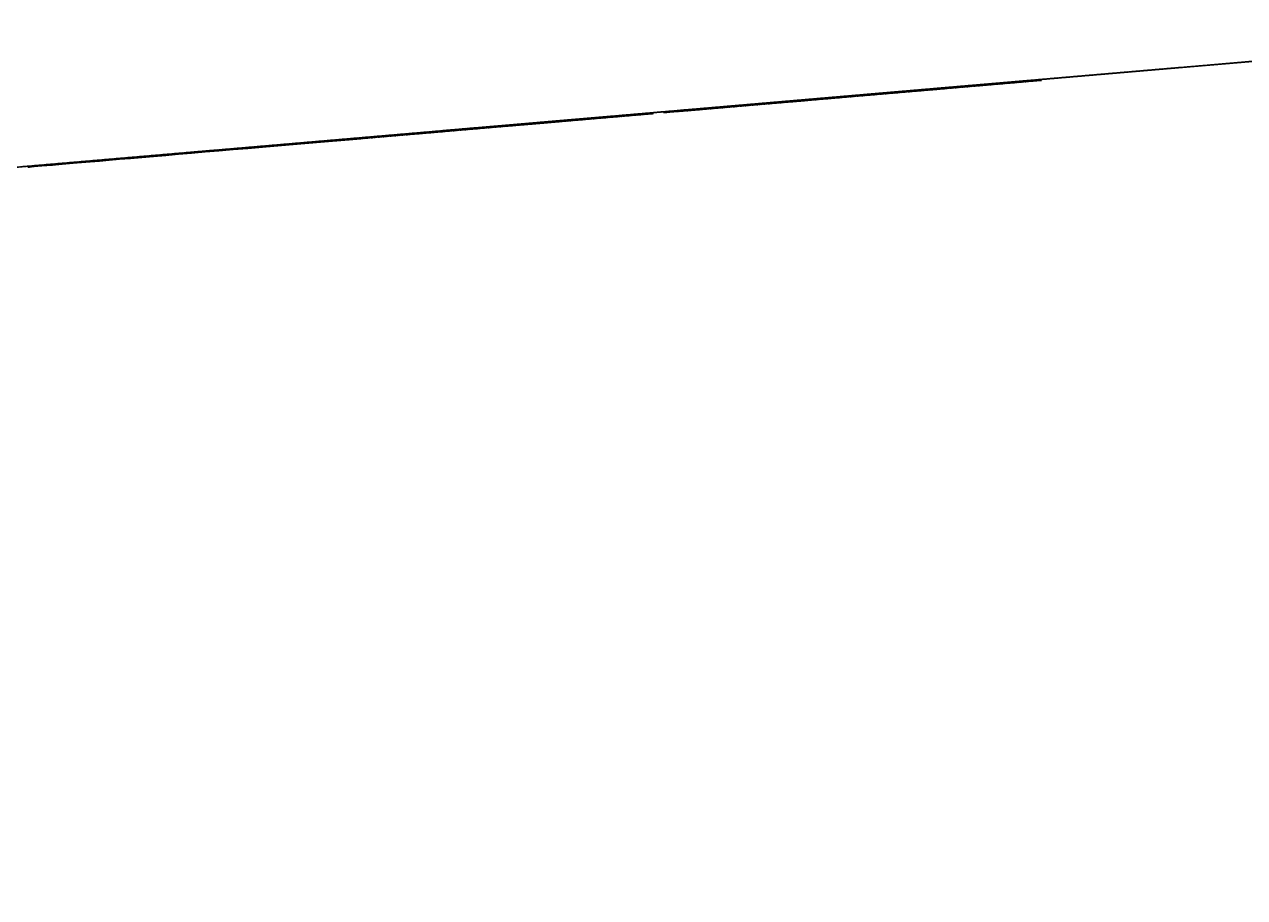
# Model space of a CAD drawing. Header units: millimetres. Extents: x 235072 to 246269, y 20126 to 21085.
# Drawn here: x 242846.6 to 242963.8, y 20721.9 to 20805.8 of the extents above; entities that cross this region are included whole.
import ezdxf

# ---------------------------------------------------------------- set-up
doc = ezdxf.new("R2010")
doc.units = ezdxf.units.MM
doc.header["$MEASUREMENT"] = 0
doc.linetypes.add('CENTER2', pattern=[1.125, 0.75, -0.125, 0.125, -0.125])
doc.linetypes.add('HIDDEN2', pattern=[0.1875, 0.125, -0.0625])
for name, color, linetype in [('Section 2-150-SL-B4-094', 14, 'Continuous'), ('Section 2-150-SL-B4-216', 85, 'Continuous'), ('Section 2-150-SL-B4-249', 85, 'Continuous'), ('Section 2-300-CEN-D3-231', 70, 'Continuous'), ('Section 2-300-FA-D4-234', 50, 'Continuous'), ('Section 2-50-PES-D1-029', 4, 'Continuous'), ('Section 2-A-FLOR', 192, 'Continuous'), ('Section 2-CENTER', 1, 'CENTER2'), ('Section 2-HIDDEN', 7, 'HIDDEN2'), ('Section 2-RE', 5, 'Continuous'), ('Section 2-S-BEAM', 12, 'Continuous')]:
    doc.layers.add(name, color=color, linetype=linetype)

# ---------------------------------------------------------------- blocks, each defined once
blk = doc.blocks.new('*U33')
at = {"layer": 'Section 2-S-BEAM', "color": 0, "linetype": 'ByBlock', "lineweight": -2}
for p, q in [((241325.04, 20661.88, 24789), (242875.04, 20794.59, 24789)), ((241678.32, 20692.13, 24986.4), (242875.04, 20794.59, 24986.4)), ((241742.09, 20697.59, 24798.6), (242875.04, 20794.59, 24798.6)), ((242814.27, 20789.38, 24996), (242875.04, 20794.59, 24996)), ((242875.04, 20794.59, 24986.4), (242875.04, 20794.59, 24798.6)), ((242875.04, 20794.59, 24798.6), (242875.04, 20794.59, 24789)), ((242875.04, 20794.59, 24996), (242875.04, 20794.59, 24986.4))]:
    blk.add_line(p, q, dxfattribs=at)
blk = doc.blocks.new('*U153')
at = {"layer": 'Section 2-300-CEN-D3-231', "color": 0, "linetype": 'ByBlock', "lineweight": -2}
blk.add_line((244213.01, 20909.14, 24502.44), (242828.21, 20790.58, 24502.44), dxfattribs=at)
at = {"layer": 'Section 2-HIDDEN'}
blk.add_line((241108.85, 20643.37, 24340.52), (244213.01, 20909.14, 24340.52), dxfattribs=at)
blk = doc.blocks.new('*U166')
at = {"layer": 'Section 2-HIDDEN'}
for p, q in [((241519.59, 20678.54, 24397.67), (243557.2, 20852.99, 24397.67)), ((243557.2, 20852.99, 24288.13), (241519.59, 20678.54, 24288.13))]:
    blk.add_line(p, q, dxfattribs=at)
blk = doc.blocks.new('*U201')
at = {"layer": 'Section 2-CENTER'}
blk.add_line((242862.39, 20793.5, 24235.74), (242051.6, 20724.09, 24235.74), dxfattribs=at)
at = {"layer": 'Section 2-HIDDEN'}
for p, q in [((242962.02, 20802.03, 24235.74), (242862.39, 20793.5, 24235.74)), ((242896.11, 20796.39, 24205.58), (242956.19, 20801.54, 24205.58))]:
    blk.add_line(p, q, dxfattribs=at)
at = {"layer": 'Section 2-RE', "color": 0, "linetype": 'ByBlock', "lineweight": -2}
for p, q in [((242051.6, 20724.09, 24265.9), (242962.02, 20802.03, 24265.9)), ((242956.19, 20801.54, 24205.58), (242962.02, 20802.03, 24205.58)), ((242962.02, 20802.03, 24265.9), (242962.02, 20802.03, 24205.58)), ((242051.6, 20724.09, 24205.58), (242896.11, 20796.39, 24205.58))]:
    blk.add_line(p, q, dxfattribs=at)
blk = doc.blocks.new('*U206')
at = {"layer": 'Section 2-CENTER'}
blk.add_line((242886.78, 20795.59, 22389.43), (242204.23, 20737.15, 22389.43), dxfattribs=at)
at = {"layer": 'Section 2-HIDDEN'}
for p, q in [((242902.95, 20796.98, 22389.43), (242886.78, 20795.59, 22389.43)), ((242887.71, 20795.67, 22406.13), (242888.33, 20795.73, 22406.13)), ((242887.71, 20795.67, 22372.73), (242888.33, 20795.73, 22372.73))]:
    blk.add_line(p, q, dxfattribs=at)
at = {"layer": 'Section 2-HIDDEN', "extrusion": (-0.085306, 0.996355, -1.23161e-46)}
blk.add_ellipse((242888.33, 20795.73, 22389.43), major_axis=(0, 0, 16.7), ratio=0.085306, start_param=-1.570796, end_param=4.712389, dxfattribs=at)
at = {"layer": 'Section 2-RE', "color": 0, "linetype": 'ByBlock', "lineweight": -2}
for p, q in [((242201.37, 20736.91, 22406.13), (242887.71, 20795.67, 22406.13)), ((242201.37, 20736.91, 22372.73), (242887.71, 20795.67, 22372.73))]:
    blk.add_line(p, q, dxfattribs=at)
blk = doc.blocks.new('*U216')
at = {"layer": 'Section 2-150-SL-B4-094', "color": 0, "linetype": 'ByBlock', "lineweight": -2}
for p, q in [((242942.79, 20800.39, 22764.47), (242965.05, 20802.29, 22764.47)), ((242942.79, 20800.39, 22596.19), (242965.05, 20802.29, 22596.19)), ((242307.34, 20745.98, 22764.47), (242909.51, 20797.54, 22764.47)), ((242307.34, 20745.98, 22596.19), (242909.51, 20797.54, 22596.19))]:
    blk.add_line(p, q, dxfattribs=at)
at = {"layer": 'Section 2-CENTER'}
for p, q in [((242965.05, 20802.29, 22680.33), (242942.79, 20800.39, 22680.33)), ((242909.51, 20797.54, 22680.33), (242307.34, 20745.98, 22680.33))]:
    blk.add_line(p, q, dxfattribs=at)
at = {"layer": 'Section 2-HIDDEN'}
for p, q in [((242909.51, 20797.54, 22764.47), (242942.79, 20800.39, 22764.47)), ((242909.51, 20797.54, 22596.19), (242942.79, 20800.39, 22596.19)), ((242942.79, 20800.39, 22680.33), (242909.51, 20797.54, 22680.33))]:
    blk.add_line(p, q, dxfattribs=at)
blk = doc.blocks.new('*U221')
at = {"layer": 'Section 2-150-SL-B4-249', "color": 0, "linetype": 'ByBlock', "lineweight": -2}
for p, q in [((245709.27, 21037.25, 24346.87), (242826.96, 20790.47, 24346.87)), ((245377.46, 21008.84, 24178.59), (242956.19, 20801.54, 24178.59)), ((242896.11, 20796.39, 24178.59), (242723.63, 20781.62, 24178.59))]:
    blk.add_line(p, q, dxfattribs=at)
at = {"layer": 'Section 2-HIDDEN'}
for p, q in [((242456.03, 20758.71, 24262.73), (245296.35, 21001.9, 24262.73)), ((242956.19, 20801.54, 24178.59), (242896.11, 20796.39, 24178.59))]:
    blk.add_line(p, q, dxfattribs=at)
blk = doc.blocks.new('*U222')
at = {"layer": 'Section 2-150-SL-B4-216', "color": 0, "linetype": 'ByBlock', "lineweight": -2}
for p, q in [((242942.79, 20800.39, 24082.55), (244576.78, 20940.29, 24082.55)), ((242942.79, 20800.39, 24022.23), (244576.78, 20940.29, 24022.23)), ((242521.58, 20764.32, 24082.55), (242909.51, 20797.54, 24082.55)), ((242521.58, 20764.32, 24022.23), (242909.51, 20797.54, 24022.23))]:
    blk.add_line(p, q, dxfattribs=at)
at = {"layer": 'Section 2-CENTER'}
for p, q in [((244576.78, 20940.29, 24052.39), (242942.79, 20800.39, 24052.39)), ((242909.51, 20797.54, 24052.39), (242521.58, 20764.32, 24052.39))]:
    blk.add_line(p, q, dxfattribs=at)
at = {"layer": 'Section 2-HIDDEN'}
for p, q in [((242909.51, 20797.54, 24082.55), (242942.79, 20800.39, 24082.55)), ((242909.51, 20797.54, 24022.23), (242942.79, 20800.39, 24022.23)), ((242942.79, 20800.39, 24052.39), (242909.51, 20797.54, 24052.39))]:
    blk.add_line(p, q, dxfattribs=at)
blk = doc.blocks.new('*U242')
at = {"layer": 'Section 2-A-FLOR', "color": 0, "linetype": 'ByBlock', "lineweight": -2}
for p, q in [((243590.14, 20855.81, 21625), (242793.05, 20787.57, 21625)), ((243590.14, 20855.81, 22000), (242793.05, 20787.57, 22000))]:
    blk.add_line(p, q, dxfattribs=at)
blk = doc.blocks.new('*U245')
at = {"layer": 'Section 2-50-PES-D1-029', "color": 0, "linetype": 'ByBlock', "lineweight": -2}
for p, q in [((242876.97, 20794.75, 24996.45), (242876.97, 20794.75, 24996.45)), ((242876.97, 20794.75, 25056.77), (242876.97, 20794.75, 25056.77))]:
    blk.add_line(p, q, dxfattribs=at)
at = {"layer": 'Section 2-50-PES-D1-029', "color": 0, "linetype": 'ByBlock', "lineweight": -2, "extrusion": (0.085306, -0.996355, -5.73972e-42)}
blk.add_circle((243765.55, 25026.61), 30.16, dxfattribs=at)
at = {"layer": 'Section 2-50-PES-D1-029', "color": 0, "linetype": 'ByBlock', "lineweight": -2, "extrusion": (-0.085306, 0.996355, 5.73972e-42)}
for start, end in [(0, 89.9999), (270, 0)]:
    blk.add_arc((-243765.55, 25026.61), 30.16, start, end, dxfattribs=at)
at = {"layer": 'Section 2-CENTER'}
blk.add_line((242876.97, 20794.75, 25026.61), (242876.97, 20794.75, 25026.61), dxfattribs=at)
at = {"layer": 'Section 2-HIDDEN', "extrusion": (-0.085306, 0.996355, 5.73972e-42)}
blk.add_arc((-243765.55, 25026.61), 30.16, 89.9999, 270, dxfattribs=at)
at = {"layer": 'Section 2-HIDDEN'}
blk.add_open_spline([(242876.97, 20794.75, 25056.77), (242876.97, 20794.75, 25051.75), (242876.97, 20794.75, 25041.69), (242876.97, 20794.75, 25026.61), (242876.97, 20794.75, 25011.53), (242876.97, 20794.75, 25001.48), (242876.97, 20794.75, 24996.45)], degree=3, dxfattribs=at)
blk = doc.blocks.new('*U246')
at = {"layer": 'Section 2-HIDDEN'}
for p, q in [((242989.92, 20804.42, 24235.74), (242862.39, 20793.5, 24235.74)), ((242862.39, 20793.5, 24265.89), (242962.02, 20802.03, 24265.89)), ((242956.19, 20801.54, 24205.59), (242926.15, 20798.96, 24235.74)), ((242956.19, 20801.54, 24205.59), (242962.02, 20802.03, 24205.59)), ((242956.19, 20801.54, 24205.59), (242956.19, 20801.54, 24205.58)), ((242956.19, 20801.54, 24190.79), (242956.19, 20801.54, 24180.07)), ((242926.15, 20798.96, 24235.74), (242896.11, 20796.39, 24205.59)), ((242926.15, 20798.96, 24171.74), (242926.15, 20798.96, 24235.74)), ((242862.39, 20793.5, 24205.59), (242896.11, 20796.39, 24205.59)), ((242896.11, 20796.39, 24205.59), (242896.11, 20796.39, 24205.58)), ((242896.11, 20796.39, 24190.79), (242896.11, 20796.39, 24180.07)), ((242862.39, 20793.5, 24265.89), (242862.39, 20793.5, 24235.74)), ((242862.39, 20793.5, 24235.74), (242862.39, 20793.5, 24205.59))]:
    blk.add_line(p, q, dxfattribs=at)
at = {"layer": 'Section 2-RE', "color": 0, "linetype": 'ByBlock', "lineweight": -2}
for p, q in [((242962.02, 20802.03, 24265.89), (242989.92, 20804.42, 24265.89)), ((242962.02, 20802.03, 24205.59), (242989.92, 20804.42, 24205.59)), ((242896.11, 20796.39, 24171.74), (242956.19, 20801.54, 24171.74)), ((242956.19, 20801.54, 24205.58), (242956.19, 20801.54, 24190.79)), ((242956.19, 20801.54, 24180.07), (242956.19, 20801.54, 24171.74)), ((242896.11, 20796.39, 24205.58), (242896.11, 20796.39, 24190.79)), ((242896.11, 20796.39, 24180.07), (242896.11, 20796.39, 24171.74))]:
    blk.add_line(p, q, dxfattribs=at)
blk = doc.blocks.new('*U247')
at = {"layer": 'Section 2-HIDDEN'}
for p, q in [((242989.92, 20804.42, 24235.74), (242862.39, 20793.5, 24235.74)), ((242862.39, 20793.5, 24265.89), (242962.02, 20802.03, 24265.89)), ((242956.19, 20801.54, 24205.59), (242926.15, 20798.96, 24235.74)), ((242956.19, 20801.54, 24205.59), (242962.02, 20802.03, 24205.59)), ((242956.19, 20801.54, 24205.59), (242956.19, 20801.54, 24205.58)), ((242956.19, 20801.54, 24190.79), (242956.19, 20801.54, 24180.07)), ((242926.15, 20798.96, 24235.74), (242896.11, 20796.39, 24205.59)), ((242926.15, 20798.96, 24171.74), (242926.15, 20798.96, 24235.74)), ((242862.39, 20793.5, 24205.59), (242896.11, 20796.39, 24205.59)), ((242896.11, 20796.39, 24205.59), (242896.11, 20796.39, 24205.58)), ((242896.11, 20796.39, 24190.79), (242896.11, 20796.39, 24180.07)), ((242862.39, 20793.5, 24265.89), (242862.39, 20793.5, 24235.74)), ((242862.39, 20793.5, 24235.74), (242862.39, 20793.5, 24205.59))]:
    blk.add_line(p, q, dxfattribs=at)
at = {"layer": 'Section 2-RE', "color": 0, "linetype": 'ByBlock', "lineweight": -2}
for p, q in [((242962.02, 20802.03, 24265.89), (242989.92, 20804.42, 24265.89)), ((242962.02, 20802.03, 24205.59), (242989.92, 20804.42, 24205.59)), ((242896.11, 20796.39, 24171.74), (242956.19, 20801.54, 24171.74)), ((242956.19, 20801.54, 24205.58), (242956.19, 20801.54, 24190.79)), ((242956.19, 20801.54, 24180.07), (242956.19, 20801.54, 24171.74)), ((242896.11, 20796.39, 24205.58), (242896.11, 20796.39, 24190.79)), ((242896.11, 20796.39, 24180.07), (242896.11, 20796.39, 24171.74))]:
    blk.add_line(p, q, dxfattribs=at)
blk = doc.blocks.new('*U248')
at = {"layer": 'Section 2-S-BEAM', "color": 0, "linetype": 'ByBlock', "lineweight": -2}
for p, q in [((242875.04, 20794.59, 24789), (242978.18, 20803.42, 24789)), ((242962.57, 20802.08, 24986.4), (242978.18, 20803.42, 24986.4)), ((242962.57, 20802.08, 24798.6), (242978.18, 20803.42, 24798.6)), ((242962.57, 20802.08, 24996), (242978.18, 20803.42, 24996)), ((242978.17, 20803.42, 24986.4), (242978.17, 20803.42, 24798.6)), ((242978.18, 20803.42, 24798.6), (242978.18, 20803.42, 24789)), ((242978.18, 20803.42, 24996), (242978.18, 20803.42, 24986.4)), ((242875.04, 20794.59, 24986.4), (242887.62, 20795.66, 24986.4)), ((242875.04, 20794.59, 24798.6), (242887.62, 20795.66, 24798.6)), ((242875.04, 20794.59, 24996), (242887.62, 20795.66, 24996))]:
    blk.add_line(p, q, dxfattribs=at)
blk = doc.blocks.new('*U249')
at = {"layer": 'Section 2-CENTER'}
for p in [(242902.95, 20796.98, 22389.43), (242926.15, 20798.96, 22412.8)]:
    blk.add_line(p, (242926.15, 20798.96, 22389.43), dxfattribs=at)
at = {"layer": 'Section 2-HIDDEN', "extrusion": (0.085306, -0.996355, -2.65008e-31)}
blk.add_ellipse((242897.4, 20796.5, 22389.43), major_axis=(0, 0, 18.22), ratio=0.085306, start_param=-1.570796, end_param=-0.388037, dxfattribs=at)
at = {"layer": 'Section 2-HIDDEN', "extrusion": (0.085306, -0.996355, 7.39557e-32)}
blk.add_ellipse((242897.4, 20796.5, 22389.43), major_axis=(0, 0, 18.22), ratio=0.085306, start_param=3.559401, end_param=4.712389, dxfattribs=at)
at = {"layer": 'Section 2-HIDDEN', "extrusion": (-0.085306, 0.996355, -4.77631e-31)}
blk.add_ellipse((242888.33, 20795.73, 22389.43), major_axis=(0, 0, 18.22), ratio=0.085306, start_param=1.570796, end_param=3.141593, dxfattribs=at)
at = {"layer": 'Section 2-HIDDEN', "extrusion": (-0.085306, 0.996355, 4.80712e-31)}
blk.add_ellipse((242888.33, 20795.73, 22389.43), major_axis=(0, 0, 18.22), ratio=0.085306, start_param=0, end_param=1.570796, dxfattribs=at)
at = {"layer": 'Section 2-HIDDEN'}
blk.add_open_spline([(242897.39, 20796.5, 22406.21), (242897.39, 20796.5, 22406.21), (242897.4, 20796.5, 22406.21), (242897.4, 20796.5, 22406.21)], degree=3, dxfattribs=at)
blk.add_open_spline([(242897.4, 20796.5, 22406.21), (242897.45, 20796.51, 22406.21), (242897.49, 20796.51, 22406.19), (242897.58, 20796.52, 22406.08), (242897.63, 20796.52, 22406), (242897.73, 20796.53, 22405.78), (242897.77, 20796.53, 22405.64), (242897.86, 20796.54, 22405.32), (242897.9, 20796.54, 22405.14), (242897.98, 20796.55, 22404.74), (242898.03, 20796.56, 22404.51), (242898.11, 20796.56, 22403.99), (242898.15, 20796.57, 22403.7), (242898.23, 20796.57, 22403.08), (242898.27, 20796.58, 22402.74), (242898.34, 20796.58, 22402.04), (242898.37, 20796.58, 22401.67), (242898.44, 20796.59, 22400.94), (242898.47, 20796.59, 22400.54), (242898.53, 20796.6, 22399.69), (242898.56, 20796.6, 22399.23), (242898.61, 20796.61, 22398.3), (242898.63, 20796.61, 22397.81), (242898.68, 20796.61, 22396.84), (242898.7, 20796.61, 22396.35), (242898.73, 20796.62, 22395.39), (242898.75, 20796.62, 22394.88), (242898.77, 20796.62, 22393.83), (242898.78, 20796.62, 22393.28), (242898.8, 20796.62, 22392.18), (242898.81, 20796.62, 22391.62), (242898.82, 20796.62, 22390.52), (242898.82, 20796.62, 22389.98), (242898.82, 20796.62, 22388.95), (242898.82, 20796.62, 22388.41), (242898.81, 20796.62, 22387.31), (242898.8, 20796.62, 22386.75), (242898.78, 20796.62, 22385.65), (242898.77, 20796.62, 22385.1), (242898.75, 20796.62, 22384.05), (242898.73, 20796.62, 22383.54), (242898.7, 20796.61, 22382.59), (242898.68, 20796.61, 22382.1), (242898.63, 20796.61, 22381.13), (242898.61, 20796.61, 22380.64), (242898.56, 20796.6, 22379.71), (242898.53, 20796.6, 22379.26), (242898.47, 20796.59, 22378.41), (242898.44, 20796.59, 22378.01), (242898.37, 20796.58, 22377.28), (242898.34, 20796.58, 22376.92), (242898.27, 20796.58, 22376.22), (242898.23, 20796.57, 22375.88), (242898.15, 20796.57, 22375.25), (242898.11, 20796.56, 22374.97), (242898.03, 20796.56, 22374.45), (242897.99, 20796.55, 22374.22), (242897.9, 20796.54, 22373.83), (242897.86, 20796.54, 22373.64), (242897.77, 20796.53, 22373.32), (242897.73, 20796.53, 22373.18), (242897.63, 20796.52, 22372.96), (242897.58, 20796.52, 22372.88), (242897.49, 20796.51, 22372.78), (242897.45, 20796.51, 22372.75), (242897.41, 20796.5, 22372.75)], degree=3, knots=[49.505735, 49.505735, 49.505735, 49.505735, 51.049523, 51.049523, 52.593312, 52.593312, 54.1371, 54.1371, 55.680889, 55.680889, 57.229007, 57.229007, 58.777125, 58.777125, 60.325244, 60.325244, 61.873362, 61.873362, 63.423112, 63.423112, 64.972863, 64.972863, 66.522613, 66.522613, 68.072364, 68.072364, 69.621304, 69.621304, 71.170243, 71.170243, 72.719183, 72.719183, 74.268122, 74.268122, 75.816029, 75.816029, 77.363935, 77.363935, 78.911842, 78.911842, 80.459748, 80.459748, 82.006358, 82.006358, 83.552968, 83.552968, 85.099578, 85.099578, 86.646188, 86.646188, 88.192053, 88.192053, 89.737918, 89.737918, 91.283782, 91.283782, 92.829647, 92.829647, 94.375103, 94.375103, 95.920558, 95.920558, 97.466014, 97.466014, 98.965521, 98.965521, 98.965521, 98.965521], dxfattribs=at)
at = {"layer": 'Section 2-RE', "color": 0, "linetype": 'ByBlock', "lineweight": -2}
for p, q in [((242908, 20797.41, 22418.39), (242944.31, 20800.52, 22418.39)), ((242944.31, 20800.52, 22427.53), (242908, 20797.41, 22427.53)), ((242944.31, 20800.52, 22418.39), (242944.31, 20800.52, 22427.53)), ((242897.4, 20796.5, 22371.21), (242888.33, 20795.73, 22371.21)), ((242897.4, 20796.5, 22407.65), (242888.33, 20795.73, 22407.65)), ((242908, 20797.41, 22418.39), (242908, 20797.41, 22427.53))]:
    blk.add_line(p, q, dxfattribs=at)
at = {"layer": 'Section 2-RE', "color": 0, "linetype": 'ByBlock', "lineweight": -2, "extrusion": (0.085306, -0.996355, 1.50377e-30)}
blk.add_ellipse((242897.4, 20796.5, 22389.43), major_axis=(0, 0, 18.22), ratio=0.085306, start_param=-0.388037, end_param=3.559401, dxfattribs=at)
at = {"layer": 'Section 2-RE', "color": 0, "linetype": 'ByBlock', "lineweight": -2, "extrusion": (-0.085306, 0.996355, -1.14631e-30)}
blk.add_ellipse((242888.33, 20795.73, 22389.43), major_axis=(0, 0, 18.22), ratio=0.085306, start_param=3.141593, end_param=6.283185, dxfattribs=at)
at = {"layer": 'Section 2-RE', "color": 0, "linetype": 'ByBlock', "lineweight": -2}
for points, knots in [([(242942.77, 20800.39, 22418.39), (242942.62, 20800.37, 22413.66), (242941.75, 20800.3, 22408.95), (242938.68, 20800.04, 22400.01), (242936.46, 20799.85, 22395.77), (242930.88, 20799.37, 22388.14), (242927.52, 20799.08, 22384.75), (242919.93, 20798.43, 22379.12), (242915.72, 20798.07, 22376.89), (242906.81, 20797.31, 22373.78), (242902.12, 20796.91, 22372.9), (242897.41, 20796.5, 22372.75)], [3.173819, 3.173819, 3.173819, 3.173819, 3.475096, 3.475096, 3.776373, 3.776373, 4.07765, 4.07765, 4.378927, 4.378927, 4.680204, 4.680204, 4.680204, 4.680204]), ([(242897.41, 20796.5, 22372.75), (242897.4, 20796.5, 22372.75), (242897.4, 20796.5, 22372.75), (242897.4, 20796.5, 22372.75), (242897.36, 20796.5, 22372.75), (242897.31, 20796.49, 22372.78), (242897.22, 20796.49, 22372.88), (242897.17, 20796.48, 22372.96), (242897.08, 20796.47, 22373.18), (242897.03, 20796.47, 22373.32), (242896.94, 20796.46, 22373.64), (242896.9, 20796.46, 22373.83), (242896.82, 20796.45, 22374.22), (242896.78, 20796.45, 22374.45), (242896.69, 20796.44, 22374.97), (242896.65, 20796.44, 22375.25), (242896.57, 20796.43, 22375.88), (242896.54, 20796.43, 22376.22), (242896.46, 20796.42, 22376.92), (242896.43, 20796.42, 22377.28), (242896.37, 20796.41, 22378.01), (242896.34, 20796.41, 22378.41), (242896.28, 20796.41, 22379.26), (242896.25, 20796.4, 22379.71), (242896.2, 20796.4, 22380.64), (242896.17, 20796.4, 22381.13), (242896.13, 20796.39, 22382.1), (242896.11, 20796.39, 22382.59), (242896.07, 20796.39, 22383.54), (242896.06, 20796.39, 22384.05), (242896.03, 20796.38, 22385.1), (242896.02, 20796.38, 22385.65), (242896, 20796.38, 22386.75), (242895.99, 20796.38, 22387.31), (242895.98, 20796.38, 22388.41), (242895.98, 20796.38, 22388.95), (242895.98, 20796.38, 22389.98), (242895.98, 20796.38, 22390.52), (242895.99, 20796.38, 22391.62), (242896, 20796.38, 22392.18), (242896.02, 20796.38, 22393.28), (242896.03, 20796.38, 22393.83), (242896.06, 20796.39, 22394.88), (242896.07, 20796.39, 22395.39), (242896.11, 20796.39, 22396.35), (242896.13, 20796.39, 22396.84), (242896.17, 20796.4, 22397.81), (242896.2, 20796.4, 22398.3), (242896.25, 20796.4, 22399.23), (242896.28, 20796.41, 22399.69), (242896.34, 20796.41, 22400.54), (242896.37, 20796.41, 22400.94), (242896.43, 20796.42, 22401.67), (242896.46, 20796.42, 22402.04), (242896.54, 20796.43, 22402.74), (242896.57, 20796.43, 22403.08), (242896.65, 20796.44, 22403.7), (242896.69, 20796.44, 22403.99), (242896.78, 20796.45, 22404.51), (242896.82, 20796.45, 22404.74), (242896.9, 20796.46, 22405.14), (242896.94, 20796.46, 22405.32), (242897.03, 20796.47, 22405.64), (242897.08, 20796.47, 22405.78), (242897.17, 20796.48, 22406), (242897.22, 20796.49, 22406.08), (242897.31, 20796.49, 22406.18), (242897.35, 20796.5, 22406.21), (242897.39, 20796.5, 22406.21)], [98.965521, 98.965521, 98.965521, 98.965521, 99.01147, 99.01147, 99.01147, 100.556926, 100.556926, 102.102382, 102.102382, 103.647838, 103.647838, 105.193294, 105.193294, 106.739158, 106.739158, 108.285023, 108.285023, 109.830887, 109.830887, 111.376752, 111.376752, 112.923362, 112.923362, 114.469972, 114.469972, 116.016582, 116.016582, 117.563192, 117.563192, 119.111099, 119.111099, 120.659005, 120.659005, 122.206912, 122.206912, 123.754818, 123.754818, 125.303758, 125.303758, 126.852697, 126.852697, 128.401637, 128.401637, 129.950576, 129.950576, 131.500327, 131.500327, 133.050077, 133.050077, 134.599828, 134.599828, 136.149578, 136.149578, 137.697697, 137.697697, 139.245815, 139.245815, 140.793933, 140.793933, 142.342051, 142.342051, 143.88584, 143.88584, 145.429628, 145.429628, 146.973417, 146.973417, 148.360398, 148.360398, 148.360398, 148.360398]), ([(242909.43, 20797.53, 22418.39), (242909.29, 20797.52, 22417.15), (242908.99, 20797.49, 22415.93), (242908.08, 20797.42, 22413.62), (242907.46, 20797.36, 22412.53), (242905.97, 20797.24, 22410.56), (242905.1, 20797.16, 22409.67), (242903.14, 20796.99, 22408.18), (242902.07, 20796.9, 22407.56), (242899.8, 20796.71, 22406.65), (242898.6, 20796.6, 22406.35), (242897.39, 20796.5, 22406.21)], [3.251515, 3.251515, 3.251515, 3.251515, 3.52161, 3.52161, 3.791705, 3.791705, 4.0618, 4.0618, 4.331896, 4.331896, 4.601991, 4.601991, 4.601991, 4.601991])]:
    blk.add_open_spline(points, degree=3, knots=knots, dxfattribs=at)
blk = doc.blocks.new('*U250')
at = {"layer": 'Section 2-S-BEAM', "color": 0, "linetype": 'ByBlock', "lineweight": -2}
for p, q in [((242962.57, 20802.08, 24996), (242887.84, 20795.68, 24996)), ((242887.84, 20795.68, 24796), (242962.57, 20802.08, 24796)), ((242887.84, 20795.68, 24984), (242956.59, 20801.57, 24984)), ((242956.59, 20801.57, 24808), (242887.84, 20795.68, 24808)), ((242956.59, 20801.57, 24984), (242956.59, 20801.57, 24808)), ((242962.57, 20802.08, 24796), (242962.57, 20802.08, 24996)), ((242887.62, 20795.66, 24808), (242887.84, 20795.68, 24808)), ((242887.62, 20795.66, 24796), (242887.84, 20795.68, 24796)), ((242887.62, 20795.66, 24984), (242887.84, 20795.68, 24984)), ((242887.62, 20795.66, 24996), (242887.84, 20795.68, 24996)), ((242887.84, 20795.68, 24996), (242887.84, 20795.68, 24984)), ((242887.84, 20795.68, 24808), (242887.84, 20795.68, 24796))]:
    blk.add_line(p, q, dxfattribs=at)
blk = doc.blocks.new('*U251')
at = {"layer": 'Section 2-HIDDEN'}
for p, q in [((242954.09, 20801.36, 24171.74), (242956.19, 20801.54, 24180.07)), ((242926.15, 20798.96, 24171.74), (242926.15, 20798.96, 24134.15)), ((242898.22, 20796.57, 24171.74), (242896.11, 20796.39, 24180.07))]:
    blk.add_line(p, q, dxfattribs=at)
at = {"layer": 'Section 2-RE', "color": 0, "linetype": 'ByBlock', "lineweight": -2}
for p, q in [((242893.37, 20796.16, 24180.12), (242958.94, 20801.77, 24180.12)), ((242958.94, 20801.77, 24190.79), (242893.37, 20796.16, 24190.79)), ((242896.1, 20796.39, 24180.12), (242956.1, 20801.53, 24180.12)), ((242942.79, 20800.39, 24127.04), (242954.09, 20801.36, 24171.74)), ((242956.1, 20801.53, 24180.12), (242956.21, 20801.54, 24180.12)), ((242956.19, 20801.54, 24180.07), (242956.21, 20801.54, 24180.12)), ((242956.21, 20801.54, 24180.12), (242956.21, 20801.54, 24180.12)), ((242958.94, 20801.77, 24180.12), (242958.94, 20801.77, 24190.79)), ((242944.24, 20800.51, 24127.04), (242908, 20797.41, 24127.04)), ((242908, 20797.41, 24119.42), (242944.24, 20800.51, 24119.42)), ((242944.31, 20800.52, 24127.04), (242944.24, 20800.51, 24127.04)), ((242944.24, 20800.51, 24119.42), (242944.31, 20800.52, 24119.42)), ((242944.31, 20800.52, 24127.04), (242944.31, 20800.52, 24119.42)), ((242909.51, 20797.54, 24127.04), (242898.22, 20796.57, 24171.74)), ((242908, 20797.41, 24127.04), (242908, 20797.41, 24119.42)), ((242893.37, 20796.16, 24180.12), (242893.37, 20796.16, 24190.79)), ((242896.11, 20796.39, 24180.07), (242896.1, 20796.39, 24180.12)), ((242896.1, 20796.39, 24180.12), (242896.1, 20796.39, 24180.12))]:
    blk.add_line(p, q, dxfattribs=at)
blk = doc.blocks.new('*U252')
at = {"layer": 'Section 2-HIDDEN'}
for p, q in [((242954.09, 20801.36, 24171.74), (242956.19, 20801.54, 24180.07)), ((242926.15, 20798.96, 24171.74), (242926.15, 20798.96, 24134.15)), ((242898.22, 20796.57, 24171.74), (242896.11, 20796.39, 24180.07))]:
    blk.add_line(p, q, dxfattribs=at)
at = {"layer": 'Section 2-RE', "color": 0, "linetype": 'ByBlock', "lineweight": -2}
for p, q in [((242893.37, 20796.16, 24180.12), (242958.94, 20801.77, 24180.12)), ((242958.94, 20801.77, 24190.79), (242893.37, 20796.16, 24190.79)), ((242896.1, 20796.39, 24180.12), (242956.1, 20801.53, 24180.12)), ((242942.79, 20800.39, 24127.04), (242954.09, 20801.36, 24171.74)), ((242956.1, 20801.53, 24180.12), (242956.21, 20801.54, 24180.12)), ((242956.19, 20801.54, 24180.07), (242956.21, 20801.54, 24180.12)), ((242956.21, 20801.54, 24180.12), (242956.21, 20801.54, 24180.12)), ((242958.94, 20801.77, 24180.12), (242958.94, 20801.77, 24190.79)), ((242944.24, 20800.51, 24127.04), (242908, 20797.41, 24127.04)), ((242908, 20797.41, 24119.42), (242944.24, 20800.51, 24119.42)), ((242944.31, 20800.52, 24127.04), (242944.24, 20800.51, 24127.04)), ((242944.24, 20800.51, 24119.42), (242944.31, 20800.52, 24119.42)), ((242944.31, 20800.52, 24127.04), (242944.31, 20800.52, 24119.42)), ((242909.51, 20797.54, 24127.04), (242898.22, 20796.57, 24171.74)), ((242908, 20797.41, 24127.04), (242908, 20797.41, 24119.42)), ((242893.37, 20796.16, 24180.12), (242893.37, 20796.16, 24190.79)), ((242896.11, 20796.39, 24180.07), (242896.1, 20796.39, 24180.12)), ((242896.1, 20796.39, 24180.12), (242896.1, 20796.39, 24180.12))]:
    blk.add_line(p, q, dxfattribs=at)
blk = doc.blocks.new('*U253')
at = {"layer": 'Section 2-HIDDEN'}
blk.add_line((242926.15, 20798.96, 23958.34), (242926.15, 20798.96, 23934.97), dxfattribs=at)
at = {"layer": 'Section 2-HIDDEN', "extrusion": (0.085306, -0.996355, 0)}
blk.add_arc((243814.91, 23934.97), 18.22, 23.5565, 156.4435, dxfattribs=at)
at = {"layer": 'Section 2-HIDDEN'}
for points, knots in [([(242926.15, 20798.96, 23951.75), (242926.67, 20799.01, 23951.75), (242927.2, 20799.05, 23951.73), (242928.29, 20799.15, 23951.62), (242928.85, 20799.19, 23951.54), (242929.94, 20799.29, 23951.32), (242930.49, 20799.33, 23951.18), (242931.53, 20799.42, 23950.86), (242932.04, 20799.47, 23950.68), (242932.99, 20799.55, 23950.28), (242933.47, 20799.59, 23950.05), (242934.44, 20799.67, 23949.53), (242934.92, 20799.71, 23949.24), (242935.86, 20799.79, 23948.61), (242936.31, 20799.83, 23948.28), (242937.15, 20799.91, 23947.58), (242937.55, 20799.94, 23947.21), (242938.28, 20800, 23946.48), (242938.64, 20800.03, 23946.08), (242939.34, 20800.09, 23945.23), (242939.67, 20800.12, 23944.77), (242940.3, 20800.17, 23943.84), (242940.58, 20800.2, 23943.35), (242941.1, 20800.24, 23942.38), (242941.33, 20800.26, 23941.89), (242941.72, 20800.3, 23940.93), (242941.9, 20800.31, 23940.42), (242942.23, 20800.34, 23939.37), (242942.36, 20800.35, 23938.82), (242942.58, 20800.37, 23937.72), (242942.66, 20800.38, 23937.16), (242942.77, 20800.39, 23936.06), (242942.79, 20800.39, 23935.52), (242942.79, 20800.39, 23935.01)], [49.505735, 49.505735, 49.505735, 49.505735, 51.049523, 51.049523, 52.593312, 52.593312, 54.1371, 54.1371, 55.680889, 55.680889, 57.229007, 57.229007, 58.777125, 58.777125, 60.325244, 60.325244, 61.873362, 61.873362, 63.423112, 63.423112, 64.972863, 64.972863, 66.522613, 66.522613, 68.072364, 68.072364, 69.621304, 69.621304, 71.170243, 71.170243, 72.719183, 72.719183, 74.268122, 74.268122, 74.268122, 74.268122]), ([(242909.51, 20797.54, 23935.01), (242909.51, 20797.54, 23935.52), (242909.54, 20797.54, 23936.06), (242909.64, 20797.55, 23937.16), (242909.72, 20797.56, 23937.72), (242909.94, 20797.58, 23938.82), (242910.08, 20797.59, 23939.37), (242910.4, 20797.61, 23940.42), (242910.58, 20797.63, 23940.93), (242910.98, 20797.66, 23941.89), (242911.21, 20797.68, 23942.38), (242911.72, 20797.73, 23943.35), (242912.01, 20797.75, 23943.84), (242912.63, 20797.81, 23944.77), (242912.97, 20797.83, 23945.23), (242913.67, 20797.89, 23946.08), (242914.03, 20797.93, 23946.48), (242914.76, 20797.99, 23947.21), (242915.15, 20798.02, 23947.58), (242916, 20798.09, 23948.28), (242916.45, 20798.13, 23948.61), (242917.38, 20798.21, 23949.24), (242917.86, 20798.25, 23949.53), (242918.83, 20798.34, 23950.05), (242919.32, 20798.38, 23950.28), (242920.27, 20798.46, 23950.68), (242920.77, 20798.5, 23950.86), (242921.82, 20798.59, 23951.18), (242922.36, 20798.64, 23951.32), (242923.46, 20798.73, 23951.54), (242924.01, 20798.78, 23951.62), (242925.1, 20798.87, 23951.73), (242925.64, 20798.92, 23951.75), (242926.15, 20798.96, 23951.75)], [123.754818, 123.754818, 123.754818, 123.754818, 125.303758, 125.303758, 126.852697, 126.852697, 128.401637, 128.401637, 129.950576, 129.950576, 131.500327, 131.500327, 133.050077, 133.050077, 134.599828, 134.599828, 136.149578, 136.149578, 137.697697, 137.697697, 139.245815, 139.245815, 140.793933, 140.793933, 142.342051, 142.342051, 143.88584, 143.88584, 145.429628, 145.429628, 146.973417, 146.973417, 148.517205, 148.517205, 148.517205, 148.517205])]:
    blk.add_open_spline(points, degree=3, knots=knots, dxfattribs=at)
at = {"layer": 'Section 2-RE', "color": 0, "linetype": 'ByBlock', "lineweight": -2}
for p, q in [((242908, 20797.41, 23963.93), (242944.31, 20800.52, 23963.93)), ((242944.31, 20800.52, 23973.07), (242908, 20797.41, 23973.07)), ((242942.79, 20800.39, 23935.01), (242942.79, 20800.39, 23963.93)), ((242944.31, 20800.52, 23963.93), (242944.31, 20800.52, 23973.07)), ((242908, 20797.41, 23963.93), (242908, 20797.41, 23973.07)), ((242909.51, 20797.54, 23963.93), (242909.51, 20797.54, 23935.01))]:
    blk.add_line(p, q, dxfattribs=at)
at = {"layer": 'Section 2-RE', "color": 0, "linetype": 'ByBlock', "lineweight": -2, "extrusion": (0.085306, -0.996355, 0)}
for start, end in [(156.4435, 0), (0, 23.5565)]:
    blk.add_arc((243814.91, 23934.97), 18.22, start, end, dxfattribs=at)
at = {"layer": 'Section 2-RE', "color": 0, "linetype": 'ByBlock', "lineweight": -2}
blk.add_open_spline([(242942.79, 20800.39, 23935.01), (242942.79, 20800.39, 23934.49), (242942.77, 20800.39, 23933.95), (242942.66, 20800.38, 23932.85), (242942.58, 20800.37, 23932.29), (242942.36, 20800.35, 23931.19), (242942.23, 20800.34, 23930.64), (242941.91, 20800.31, 23929.59), (242941.72, 20800.3, 23929.08), (242941.33, 20800.26, 23928.13), (242941.1, 20800.24, 23927.64), (242940.59, 20800.2, 23926.67), (242940.3, 20800.17, 23926.18), (242939.68, 20800.12, 23925.25), (242939.34, 20800.09, 23924.8), (242938.64, 20800.03, 23923.95), (242938.28, 20800, 23923.55), (242937.55, 20799.94, 23922.82), (242937.16, 20799.91, 23922.46), (242936.31, 20799.83, 23921.75), (242935.86, 20799.79, 23921.42), (242934.93, 20799.71, 23920.79), (242934.45, 20799.67, 23920.51), (242933.48, 20799.59, 23919.99), (242932.99, 20799.55, 23919.76), (242932.04, 20799.47, 23919.37), (242931.54, 20799.42, 23919.18), (242930.49, 20799.33, 23918.86), (242929.95, 20799.29, 23918.72), (242928.85, 20799.19, 23918.5), (242928.29, 20799.15, 23918.42), (242927.2, 20799.05, 23918.32), (242926.67, 20799.01, 23918.29), (242926.15, 20798.96, 23918.29), (242925.64, 20798.92, 23918.29), (242925.1, 20798.87, 23918.32), (242924.01, 20798.78, 23918.42), (242923.46, 20798.73, 23918.5), (242922.36, 20798.64, 23918.72), (242921.82, 20798.59, 23918.86), (242920.77, 20798.5, 23919.18), (242920.26, 20798.46, 23919.37), (242919.31, 20798.38, 23919.76), (242918.83, 20798.34, 23919.99), (242917.86, 20798.25, 23920.51), (242917.38, 20798.21, 23920.79), (242916.44, 20798.13, 23921.42), (242916, 20798.09, 23921.75), (242915.15, 20798.02, 23922.46), (242914.75, 20797.99, 23922.82), (242914.03, 20797.93, 23923.55), (242913.66, 20797.89, 23923.95), (242912.96, 20797.83, 23924.8), (242912.63, 20797.81, 23925.25), (242912.01, 20797.75, 23926.18), (242911.72, 20797.73, 23926.67), (242911.21, 20797.68, 23927.64), (242910.98, 20797.66, 23928.13), (242910.58, 20797.63, 23929.08), (242910.4, 20797.61, 23929.59), (242910.08, 20797.59, 23930.64), (242909.94, 20797.58, 23931.19), (242909.72, 20797.56, 23932.29), (242909.64, 20797.55, 23932.85), (242909.54, 20797.54, 23933.95), (242909.51, 20797.54, 23934.49), (242909.51, 20797.54, 23935.01)], degree=3, knots=[74.268122, 74.268122, 74.268122, 74.268122, 75.816029, 75.816029, 77.363935, 77.363935, 78.911842, 78.911842, 80.459748, 80.459748, 82.006358, 82.006358, 83.552968, 83.552968, 85.099578, 85.099578, 86.646188, 86.646188, 88.192053, 88.192053, 89.737918, 89.737918, 91.283782, 91.283782, 92.829647, 92.829647, 94.375103, 94.375103, 95.920558, 95.920558, 97.466014, 97.466014, 99.01147, 99.01147, 99.01147, 100.556926, 100.556926, 102.102382, 102.102382, 103.647838, 103.647838, 105.193294, 105.193294, 106.739158, 106.739158, 108.285023, 108.285023, 109.830887, 109.830887, 111.376752, 111.376752, 112.923362, 112.923362, 114.469972, 114.469972, 116.016582, 116.016582, 117.563192, 117.563192, 119.111099, 119.111099, 120.659005, 120.659005, 122.206912, 122.206912, 123.754818, 123.754818, 123.754818, 123.754818], dxfattribs=at)
blk = doc.blocks.new('*U254')
at = {"layer": 'Section 2-HIDDEN'}
blk.add_line((242926.15, 20798.96, 23958.34), (242926.15, 20798.96, 23934.97), dxfattribs=at)
at = {"layer": 'Section 2-HIDDEN', "extrusion": (0.085306, -0.996355, 0)}
blk.add_arc((243814.91, 23934.97), 18.22, 23.5565, 156.4435, dxfattribs=at)
at = {"layer": 'Section 2-HIDDEN'}
for points, knots in [([(242926.15, 20798.96, 23951.75), (242926.67, 20799.01, 23951.75), (242927.2, 20799.05, 23951.73), (242928.29, 20799.15, 23951.62), (242928.85, 20799.19, 23951.54), (242929.94, 20799.29, 23951.32), (242930.49, 20799.33, 23951.18), (242931.53, 20799.42, 23950.86), (242932.04, 20799.47, 23950.68), (242932.99, 20799.55, 23950.28), (242933.47, 20799.59, 23950.05), (242934.44, 20799.67, 23949.53), (242934.92, 20799.71, 23949.24), (242935.86, 20799.79, 23948.61), (242936.31, 20799.83, 23948.28), (242937.15, 20799.91, 23947.58), (242937.55, 20799.94, 23947.21), (242938.28, 20800, 23946.48), (242938.64, 20800.03, 23946.08), (242939.34, 20800.09, 23945.23), (242939.67, 20800.12, 23944.77), (242940.3, 20800.17, 23943.84), (242940.58, 20800.2, 23943.35), (242941.1, 20800.24, 23942.38), (242941.33, 20800.26, 23941.89), (242941.72, 20800.3, 23940.93), (242941.9, 20800.31, 23940.42), (242942.23, 20800.34, 23939.37), (242942.36, 20800.35, 23938.82), (242942.58, 20800.37, 23937.72), (242942.66, 20800.38, 23937.16), (242942.77, 20800.39, 23936.06), (242942.79, 20800.39, 23935.52), (242942.79, 20800.39, 23935.01)], [49.505735, 49.505735, 49.505735, 49.505735, 51.049523, 51.049523, 52.593312, 52.593312, 54.1371, 54.1371, 55.680889, 55.680889, 57.229007, 57.229007, 58.777125, 58.777125, 60.325244, 60.325244, 61.873362, 61.873362, 63.423112, 63.423112, 64.972863, 64.972863, 66.522613, 66.522613, 68.072364, 68.072364, 69.621304, 69.621304, 71.170243, 71.170243, 72.719183, 72.719183, 74.268122, 74.268122, 74.268122, 74.268122]), ([(242909.51, 20797.54, 23935.01), (242909.51, 20797.54, 23935.52), (242909.54, 20797.54, 23936.06), (242909.64, 20797.55, 23937.16), (242909.72, 20797.56, 23937.72), (242909.94, 20797.58, 23938.82), (242910.08, 20797.59, 23939.37), (242910.4, 20797.61, 23940.42), (242910.58, 20797.63, 23940.93), (242910.98, 20797.66, 23941.89), (242911.21, 20797.68, 23942.38), (242911.72, 20797.73, 23943.35), (242912.01, 20797.75, 23943.84), (242912.63, 20797.81, 23944.77), (242912.97, 20797.83, 23945.23), (242913.67, 20797.89, 23946.08), (242914.03, 20797.93, 23946.48), (242914.76, 20797.99, 23947.21), (242915.15, 20798.02, 23947.58), (242916, 20798.09, 23948.28), (242916.45, 20798.13, 23948.61), (242917.38, 20798.21, 23949.24), (242917.86, 20798.25, 23949.53), (242918.83, 20798.34, 23950.05), (242919.32, 20798.38, 23950.28), (242920.27, 20798.46, 23950.68), (242920.77, 20798.5, 23950.86), (242921.82, 20798.59, 23951.18), (242922.36, 20798.64, 23951.32), (242923.46, 20798.73, 23951.54), (242924.01, 20798.78, 23951.62), (242925.1, 20798.87, 23951.73), (242925.64, 20798.92, 23951.75), (242926.15, 20798.96, 23951.75)], [123.754818, 123.754818, 123.754818, 123.754818, 125.303758, 125.303758, 126.852697, 126.852697, 128.401637, 128.401637, 129.950576, 129.950576, 131.500327, 131.500327, 133.050077, 133.050077, 134.599828, 134.599828, 136.149578, 136.149578, 137.697697, 137.697697, 139.245815, 139.245815, 140.793933, 140.793933, 142.342051, 142.342051, 143.88584, 143.88584, 145.429628, 145.429628, 146.973417, 146.973417, 148.517205, 148.517205, 148.517205, 148.517205])]:
    blk.add_open_spline(points, degree=3, knots=knots, dxfattribs=at)
at = {"layer": 'Section 2-RE', "color": 0, "linetype": 'ByBlock', "lineweight": -2}
for p, q in [((242908, 20797.41, 23963.93), (242944.31, 20800.52, 23963.93)), ((242944.31, 20800.52, 23973.07), (242908, 20797.41, 23973.07)), ((242942.79, 20800.39, 23935.01), (242942.79, 20800.39, 23963.93)), ((242944.31, 20800.52, 23963.93), (242944.31, 20800.52, 23973.07)), ((242908, 20797.41, 23963.93), (242908, 20797.41, 23973.07)), ((242909.51, 20797.54, 23963.93), (242909.51, 20797.54, 23935.01))]:
    blk.add_line(p, q, dxfattribs=at)
at = {"layer": 'Section 2-RE', "color": 0, "linetype": 'ByBlock', "lineweight": -2, "extrusion": (0.085306, -0.996355, 0)}
for start, end in [(156.4435, 0), (0, 23.5565)]:
    blk.add_arc((243814.91, 23934.97), 18.22, start, end, dxfattribs=at)
at = {"layer": 'Section 2-RE', "color": 0, "linetype": 'ByBlock', "lineweight": -2}
blk.add_open_spline([(242942.79, 20800.39, 23935.01), (242942.79, 20800.39, 23934.49), (242942.77, 20800.39, 23933.95), (242942.66, 20800.38, 23932.85), (242942.58, 20800.37, 23932.29), (242942.36, 20800.35, 23931.19), (242942.23, 20800.34, 23930.64), (242941.91, 20800.31, 23929.59), (242941.72, 20800.3, 23929.08), (242941.33, 20800.26, 23928.13), (242941.1, 20800.24, 23927.64), (242940.59, 20800.2, 23926.67), (242940.3, 20800.17, 23926.18), (242939.68, 20800.12, 23925.25), (242939.34, 20800.09, 23924.8), (242938.64, 20800.03, 23923.95), (242938.28, 20800, 23923.55), (242937.55, 20799.94, 23922.82), (242937.16, 20799.91, 23922.46), (242936.31, 20799.83, 23921.75), (242935.86, 20799.79, 23921.42), (242934.93, 20799.71, 23920.79), (242934.45, 20799.67, 23920.51), (242933.48, 20799.59, 23919.99), (242932.99, 20799.55, 23919.76), (242932.04, 20799.47, 23919.37), (242931.54, 20799.42, 23919.18), (242930.49, 20799.33, 23918.86), (242929.95, 20799.29, 23918.72), (242928.85, 20799.19, 23918.5), (242928.29, 20799.15, 23918.42), (242927.2, 20799.05, 23918.32), (242926.67, 20799.01, 23918.29), (242926.15, 20798.96, 23918.29), (242925.64, 20798.92, 23918.29), (242925.1, 20798.87, 23918.32), (242924.01, 20798.78, 23918.42), (242923.46, 20798.73, 23918.5), (242922.36, 20798.64, 23918.72), (242921.82, 20798.59, 23918.86), (242920.77, 20798.5, 23919.18), (242920.26, 20798.46, 23919.37), (242919.31, 20798.38, 23919.76), (242918.83, 20798.34, 23919.99), (242917.86, 20798.25, 23920.51), (242917.38, 20798.21, 23920.79), (242916.44, 20798.13, 23921.42), (242916, 20798.09, 23921.75), (242915.15, 20798.02, 23922.46), (242914.75, 20797.99, 23922.82), (242914.03, 20797.93, 23923.55), (242913.66, 20797.89, 23923.95), (242912.96, 20797.83, 23924.8), (242912.63, 20797.81, 23925.25), (242912.01, 20797.75, 23926.18), (242911.72, 20797.73, 23926.67), (242911.21, 20797.68, 23927.64), (242910.98, 20797.66, 23928.13), (242910.58, 20797.63, 23929.08), (242910.4, 20797.61, 23929.59), (242910.08, 20797.59, 23930.64), (242909.94, 20797.58, 23931.19), (242909.72, 20797.56, 23932.29), (242909.64, 20797.55, 23932.85), (242909.54, 20797.54, 23933.95), (242909.51, 20797.54, 23934.49), (242909.51, 20797.54, 23935.01)], degree=3, knots=[74.268122, 74.268122, 74.268122, 74.268122, 75.816029, 75.816029, 77.363935, 77.363935, 78.911842, 78.911842, 80.459748, 80.459748, 82.006358, 82.006358, 83.552968, 83.552968, 85.099578, 85.099578, 86.646188, 86.646188, 88.192053, 88.192053, 89.737918, 89.737918, 91.283782, 91.283782, 92.829647, 92.829647, 94.375103, 94.375103, 95.920558, 95.920558, 97.466014, 97.466014, 99.01147, 99.01147, 99.01147, 100.556926, 100.556926, 102.102382, 102.102382, 103.647838, 103.647838, 105.193294, 105.193294, 106.739158, 106.739158, 108.285023, 108.285023, 109.830887, 109.830887, 111.376752, 111.376752, 112.923362, 112.923362, 114.469972, 114.469972, 116.016582, 116.016582, 117.563192, 117.563192, 119.111099, 119.111099, 120.659005, 120.659005, 122.206912, 122.206912, 123.754818, 123.754818, 123.754818, 123.754818], dxfattribs=at)
blk = doc.blocks.new('*U255')
at = {"layer": 'Section 2-CENTER'}
blk.add_line((242926.15, 20798.96, 23911.6), (242926.15, 20798.96, 23916.75), dxfattribs=at)
at = {"layer": 'Section 2-HIDDEN'}
for p, q in [((242942.79, 20800.39, 23927.69), (242942.79, 20800.39, 23934.93)), ((242926.15, 20798.96, 23916.75), (242926.15, 20798.96, 23934.97)), ((242909.51, 20797.54, 23934.93), (242909.51, 20797.54, 23927.69))]:
    blk.add_line(p, q, dxfattribs=at)
blk.add_open_spline([(242926.15, 20798.96, 23918.18), (242926.67, 20799.01, 23918.18), (242927.2, 20799.05, 23918.21), (242928.29, 20799.15, 23918.31), (242928.85, 20799.19, 23918.4), (242929.94, 20799.29, 23918.61), (242930.49, 20799.33, 23918.75), (242931.53, 20799.42, 23919.08), (242932.04, 20799.47, 23919.26), (242932.99, 20799.55, 23919.66), (242933.47, 20799.59, 23919.89), (242934.44, 20799.67, 23920.4), (242934.92, 20799.71, 23920.69), (242935.86, 20799.79, 23921.32), (242936.31, 20799.83, 23921.66), (242937.15, 20799.91, 23922.36), (242937.55, 20799.94, 23922.72), (242938.28, 20800, 23923.46), (242938.64, 20800.03, 23923.86), (242939.34, 20800.09, 23924.71), (242939.67, 20800.12, 23925.16), (242940.3, 20800.17, 23926.1), (242940.58, 20800.2, 23926.58), (242941.1, 20800.24, 23927.56), (242941.33, 20800.26, 23928.05), (242941.72, 20800.3, 23929), (242941.9, 20800.31, 23929.51), (242942.23, 20800.34, 23930.57), (242942.36, 20800.35, 23931.11), (242942.58, 20800.37, 23932.22), (242942.66, 20800.38, 23932.78), (242942.77, 20800.39, 23933.87), (242942.79, 20800.39, 23934.41), (242942.79, 20800.39, 23935.45), (242942.77, 20800.39, 23935.99), (242942.66, 20800.38, 23937.08), (242942.58, 20800.37, 23937.64), (242942.36, 20800.35, 23938.74), (242942.23, 20800.34, 23939.29), (242941.91, 20800.31, 23940.34), (242941.72, 20800.3, 23940.85), (242941.33, 20800.26, 23941.81), (242941.1, 20800.24, 23942.3), (242940.59, 20800.2, 23943.27), (242940.3, 20800.17, 23943.75), (242939.68, 20800.12, 23944.69), (242939.34, 20800.09, 23945.14), (242938.64, 20800.03, 23945.99), (242938.28, 20800, 23946.39), (242937.55, 20799.94, 23947.12), (242937.16, 20799.91, 23947.48), (242936.31, 20799.83, 23948.18), (242935.86, 20799.79, 23948.52), (242934.93, 20799.71, 23949.14), (242934.45, 20799.67, 23949.43), (242933.48, 20799.59, 23949.95), (242932.99, 20799.55, 23950.18), (242932.04, 20799.47, 23950.57), (242931.54, 20799.42, 23950.75), (242930.49, 20799.33, 23951.08), (242929.95, 20799.29, 23951.21), (242928.85, 20799.19, 23951.43), (242928.29, 20799.15, 23951.51), (242927.2, 20799.05, 23951.62), (242926.67, 20799.01, 23951.64), (242926.15, 20798.96, 23951.64), (242925.64, 20798.92, 23951.64), (242925.1, 20798.87, 23951.62), (242924.01, 20798.78, 23951.51), (242923.46, 20798.73, 23951.43), (242922.36, 20798.64, 23951.21), (242921.82, 20798.59, 23951.08), (242920.77, 20798.5, 23950.75), (242920.26, 20798.46, 23950.57), (242919.31, 20798.38, 23950.18), (242918.83, 20798.34, 23949.95), (242917.86, 20798.25, 23949.43), (242917.38, 20798.21, 23949.14), (242916.44, 20798.13, 23948.52), (242916, 20798.09, 23948.18), (242915.15, 20798.02, 23947.48), (242914.75, 20797.99, 23947.12), (242914.03, 20797.93, 23946.39), (242913.66, 20797.89, 23945.99), (242912.96, 20797.83, 23945.14), (242912.63, 20797.81, 23944.69), (242912.01, 20797.75, 23943.75), (242911.72, 20797.73, 23943.27), (242911.21, 20797.68, 23942.3), (242910.98, 20797.66, 23941.81), (242910.58, 20797.63, 23940.85), (242910.4, 20797.61, 23940.34), (242910.08, 20797.59, 23939.29), (242909.94, 20797.58, 23938.74), (242909.72, 20797.56, 23937.64), (242909.64, 20797.55, 23937.08), (242909.54, 20797.54, 23935.99), (242909.51, 20797.54, 23935.45), (242909.51, 20797.54, 23934.41), (242909.54, 20797.54, 23933.87), (242909.64, 20797.55, 23932.78), (242909.72, 20797.56, 23932.22), (242909.94, 20797.58, 23931.11), (242910.08, 20797.59, 23930.57), (242910.4, 20797.61, 23929.51), (242910.58, 20797.63, 23929), (242910.98, 20797.66, 23928.05), (242911.21, 20797.68, 23927.56), (242911.72, 20797.73, 23926.58), (242912.01, 20797.75, 23926.1), (242912.63, 20797.81, 23925.16), (242912.97, 20797.83, 23924.71), (242913.67, 20797.89, 23923.86), (242914.03, 20797.93, 23923.46), (242914.76, 20797.99, 23922.72), (242915.15, 20798.02, 23922.36), (242916, 20798.09, 23921.66), (242916.45, 20798.13, 23921.32), (242917.38, 20798.21, 23920.69), (242917.86, 20798.25, 23920.4), (242918.83, 20798.34, 23919.89), (242919.32, 20798.38, 23919.66), (242920.27, 20798.46, 23919.26), (242920.77, 20798.5, 23919.08), (242921.82, 20798.59, 23918.75), (242922.36, 20798.64, 23918.61), (242923.46, 20798.73, 23918.4), (242924.01, 20798.78, 23918.31), (242925.1, 20798.87, 23918.21), (242925.64, 20798.92, 23918.18), (242926.15, 20798.96, 23918.18)], degree=3, knots=[49.505735, 49.505735, 49.505735, 49.505735, 51.049523, 51.049523, 52.593312, 52.593312, 54.1371, 54.1371, 55.680889, 55.680889, 57.229007, 57.229007, 58.777125, 58.777125, 60.325244, 60.325244, 61.873362, 61.873362, 63.423112, 63.423112, 64.972863, 64.972863, 66.522613, 66.522613, 68.072364, 68.072364, 69.621304, 69.621304, 71.170243, 71.170243, 72.719183, 72.719183, 74.268122, 74.268122, 75.816029, 75.816029, 77.363935, 77.363935, 78.911842, 78.911842, 80.459748, 80.459748, 82.006358, 82.006358, 83.552968, 83.552968, 85.099578, 85.099578, 86.646188, 86.646188, 88.192053, 88.192053, 89.737918, 89.737918, 91.283782, 91.283782, 92.829647, 92.829647, 94.375103, 94.375103, 95.920558, 95.920558, 97.466014, 97.466014, 99.01147, 99.01147, 99.01147, 100.556926, 100.556926, 102.102382, 102.102382, 103.647838, 103.647838, 105.193294, 105.193294, 106.739158, 106.739158, 108.285023, 108.285023, 109.830887, 109.830887, 111.376752, 111.376752, 112.923362, 112.923362, 114.469972, 114.469972, 116.016582, 116.016582, 117.563192, 117.563192, 119.111099, 119.111099, 120.659005, 120.659005, 122.206912, 122.206912, 123.754818, 123.754818, 125.303758, 125.303758, 126.852697, 126.852697, 128.401637, 128.401637, 129.950576, 129.950576, 131.500327, 131.500327, 133.050077, 133.050077, 134.599828, 134.599828, 136.149578, 136.149578, 137.697697, 137.697697, 139.245815, 139.245815, 140.793933, 140.793933, 142.342051, 142.342051, 143.88584, 143.88584, 145.429628, 145.429628, 146.973417, 146.973417, 148.517205, 148.517205, 148.517205, 148.517205], dxfattribs=at)
at = {"layer": 'Section 2-RE', "color": 0, "linetype": 'ByBlock', "lineweight": -2}
for p, q in [((242944.31, 20800.52, 23906.01), (242908, 20797.41, 23906.01)), ((242908, 20797.41, 23896.87), (242944.31, 20800.52, 23896.87)), ((242942.79, 20800.39, 23906.01), (242942.79, 20800.39, 23927.69)), ((242944.31, 20800.52, 23906.01), (242944.31, 20800.52, 23896.87)), ((242908, 20797.41, 23906.01), (242908, 20797.41, 23896.87)), ((242909.51, 20797.54, 23927.69), (242909.51, 20797.54, 23906.01))]:
    blk.add_line(p, q, dxfattribs=at)
blk = doc.blocks.new('*U256')
at = {"layer": 'Section 2-CENTER'}
blk.add_line((242926.15, 20798.96, 24134.15), (242926.15, 20798.96, 23958.34), dxfattribs=at)
at = {"layer": 'Section 2-RE', "color": 0, "linetype": 'ByBlock', "lineweight": -2}
for p, q in [((242942.79, 20800.39, 23973.07), (242942.79, 20800.39, 24119.42)), ((242909.51, 20797.54, 23973.07), (242909.51, 20797.54, 24119.42))]:
    blk.add_line(p, q, dxfattribs=at)
blk = doc.blocks.new('*U257')
at = {"layer": 'Section 2-CENTER'}
blk.add_line((242926.15, 20798.96, 24134.15), (242926.15, 20798.96, 23958.34), dxfattribs=at)
at = {"layer": 'Section 2-RE', "color": 0, "linetype": 'ByBlock', "lineweight": -2}
for p, q in [((242942.79, 20800.39, 23973.07), (242942.79, 20800.39, 24119.42)), ((242909.51, 20797.54, 23973.07), (242909.51, 20797.54, 24119.42))]:
    blk.add_line(p, q, dxfattribs=at)
blk = doc.blocks.new('*U258')
at = {"layer": 'Section 2-HIDDEN', "extrusion": (-0.085306, 0.996355, -2.62547e-30)}
blk.add_circle((-243814.91, 23934.97), 16.7, dxfattribs=at)
blk = doc.blocks.new('*U259')
at = {"layer": 'Section 2-CENTER'}
blk.add_line((242926.15, 20798.96, 23911.6), (242926.15, 20798.96, 22412.8), dxfattribs=at)
at = {"layer": 'Section 2-RE', "color": 0, "linetype": 'ByBlock', "lineweight": -2}
for p, q in [((242942.79, 20800.39, 22427.53), (242942.79, 20800.39, 23896.87)), ((242909.51, 20797.54, 22427.53), (242909.51, 20797.54, 23896.87))]:
    blk.add_line(p, q, dxfattribs=at)

msp = doc.modelspace()

# ---------------------------------------------------------------- block references
at = {"layer": 'Section 2-150-SL-B4-094'}
msp.add_blockref('*U216', (0, 0), dxfattribs=at)
at = {"layer": 'Section 2-150-SL-B4-216'}
msp.add_blockref('*U222', (0, 0), dxfattribs=at)
at = {"layer": 'Section 2-150-SL-B4-249'}
msp.add_blockref('*U221', (0, 0), dxfattribs=at)
at = {"layer": 'Section 2-300-CEN-D3-231'}
msp.add_blockref('*U153', (0, 0), dxfattribs=at)
at = {"layer": 'Section 2-300-FA-D4-234'}
msp.add_blockref('*U166', (0, 0), dxfattribs=at)
at = {"layer": 'Section 2-50-PES-D1-029'}
msp.add_blockref('*U245', (0, 0), dxfattribs=at)
at = {"layer": 'Section 2-A-FLOR'}
msp.add_blockref('*U242', (0, 0), dxfattribs=at)
at = {"layer": 'Section 2-RE'}
for name in ['*U246', '*U247', '*U201', '*U251', '*U252', '*U249', '*U253', '*U254', '*U255', '*U256', '*U257', '*U258', '*U259', '*U206']:
    msp.add_blockref(name, (0, 0), dxfattribs=at)
at = {"layer": 'Section 2-S-BEAM'}
for name in ['*U248', '*U250', '*U33']:
    msp.add_blockref(name, (0, 0), dxfattribs=at)

doc.saveas('drawing.dxf')
